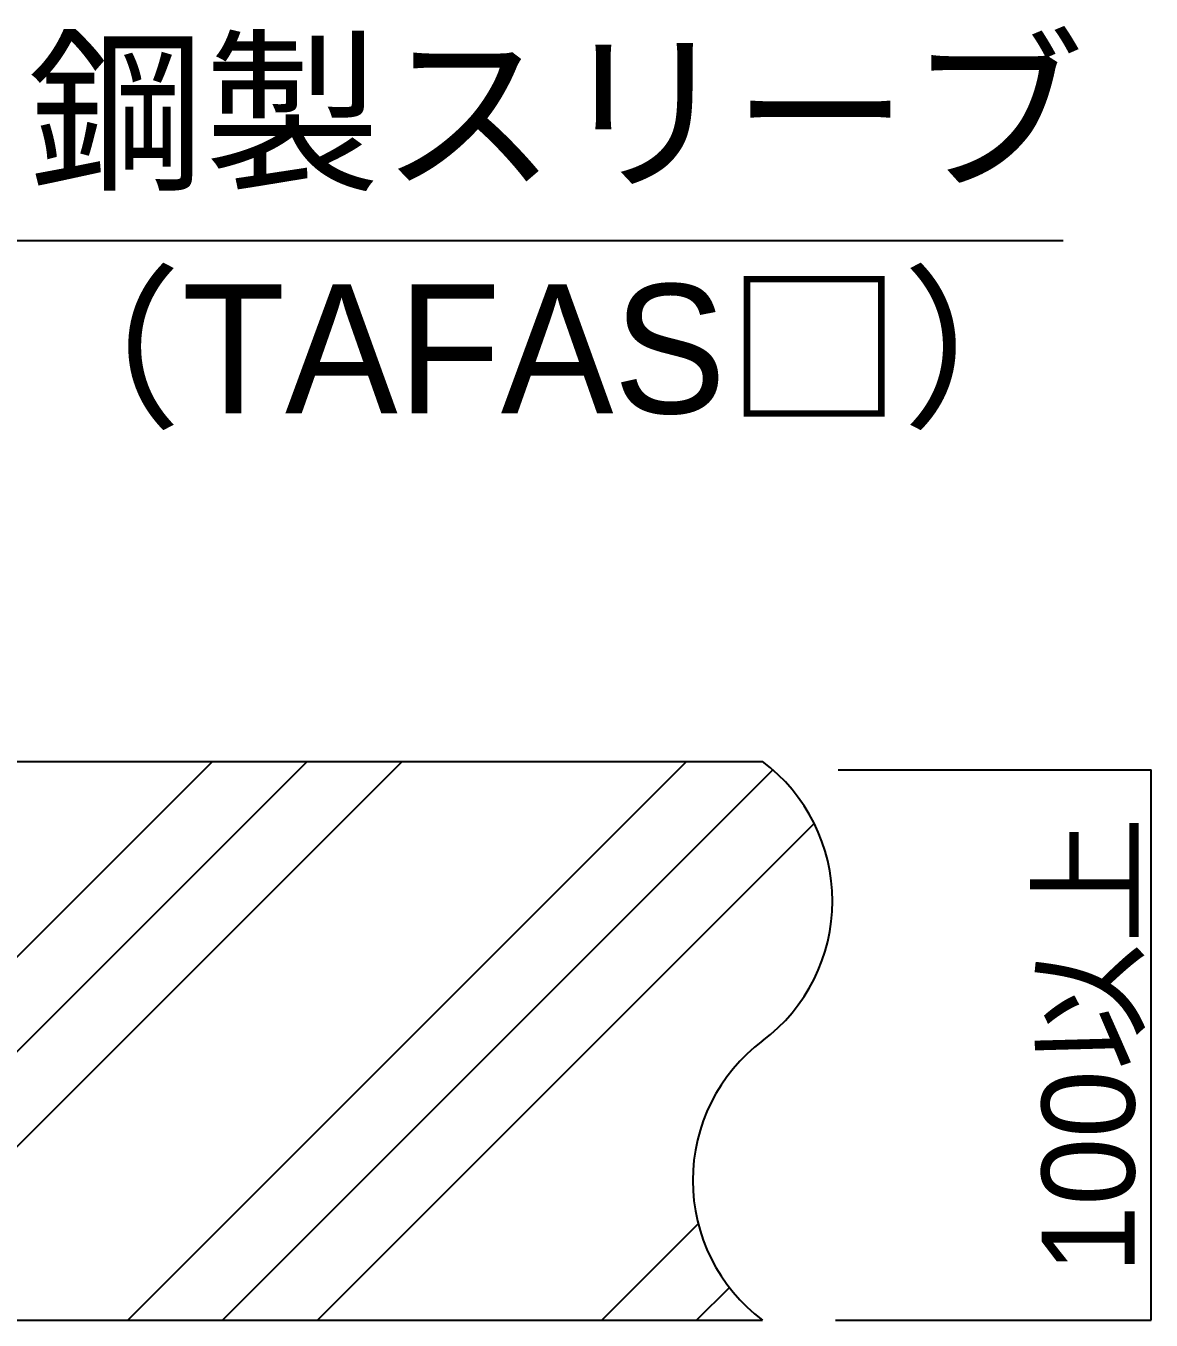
# Model space of a CAD drawing. Extents: x 443 to 1217, y -1921 to -677.
# Drawn here: x 500.4 to 522.2, y -768.81 to -743.74 of the extents above; entities that cross this region are included whole.
import ezdxf
from ezdxf.enums import TextEntityAlignment as Align

# ---------------------------------------------------------------- set-up
doc = ezdxf.new("R2010")
doc.units = 0
doc.header["$MEASUREMENT"] = 0
doc.layers.get('0').update_dxf_attribs({"linetype": 'CONTINUOUS'})
doc.layers.add('10', color=7, linetype='CONTINUOUS')
doc.layers.add('9', color=8, linetype='CONTINUOUS')
doc.styles.get("Standard").update_dxf_attribs({"font": 'MS PGothic.ttf'})
doc.styles.add('ｽﾀｲﾙ2', font='MS PGothic.ttf')

msp = doc.modelspace()

# ---------------------------------------------------------------- linework, layer by layer
at = {"color": 7, "linetype": 'Continuous'}
msp.add_line((499.362, -747.898), (520.494, -747.898), dxfattribs=at)
at = {"layer": '10', "color": 7, "linetype": 'Continuous'}
for p, q in [((516.135, -758.153), (522.198, -758.153)), ((522.198, -768.812), (522.198, -758.153)), ((516.085, -768.812), (522.198, -768.812))]:
    msp.add_line(p, q, dxfattribs=at)
at = {"layer": '9', "color": 2, "linetype": 'Continuous'}
for p, q in [((494.833, -757.991), (514.673, -757.991)), ((494.833, -768.812), (514.673, -768.812))]:
    msp.add_line(p, q, dxfattribs=at)
at = {"layer": '9', "linetype": 'Continuous'}
for p, q in [((495.031, -768.812), (505.852, -757.991)), ((495.786, -766.221), (504.016, -757.991)), ((496.867, -768.812), (507.689, -757.991)), ((502.377, -768.812), (513.198, -757.991)), ((504.213, -768.812), (514.873, -758.153)), ((506.05, -768.812), (515.672, -759.19)), ((511.559, -768.812), (513.426, -766.945)), ((513.395, -768.812), (514.029, -768.178))]:
    msp.add_line(p, q, dxfattribs=at)
at = {"layer": '9', "color": 2, "linetype": 'Continuous'}
for centre, start, end in [((512.644, -760.696), 306.8699, 53.1301), ((516.702, -766.107), 126.8699, 233.1301)]:
    msp.add_arc(centre, 3.382, start, end, dxfattribs=at)

# ---------------------------------------------------------------- texts
at = {"layer": '10', "color": 7, "linetype": 'Continuous', "insert": (521.081, -763.482), "char_height": 1.8, "attachment_point": 5, "rotation": 90}
msp.add_mtext('\\A1;100以上', dxfattribs=at)
at = {"layer": '10', "style": 'ｽﾀｲﾙ2'}
for tag, p in [('鋼製スリーブ', (500.45, -747.413)), ('（TAFAS□）', (500.016, -751.995))]:
    msp.add_attdef(tag, text='', height=2.5, dxfattribs=at).set_placement(p, align=Align.BOTTOM_LEFT)

doc.saveas('drawing.dxf')
